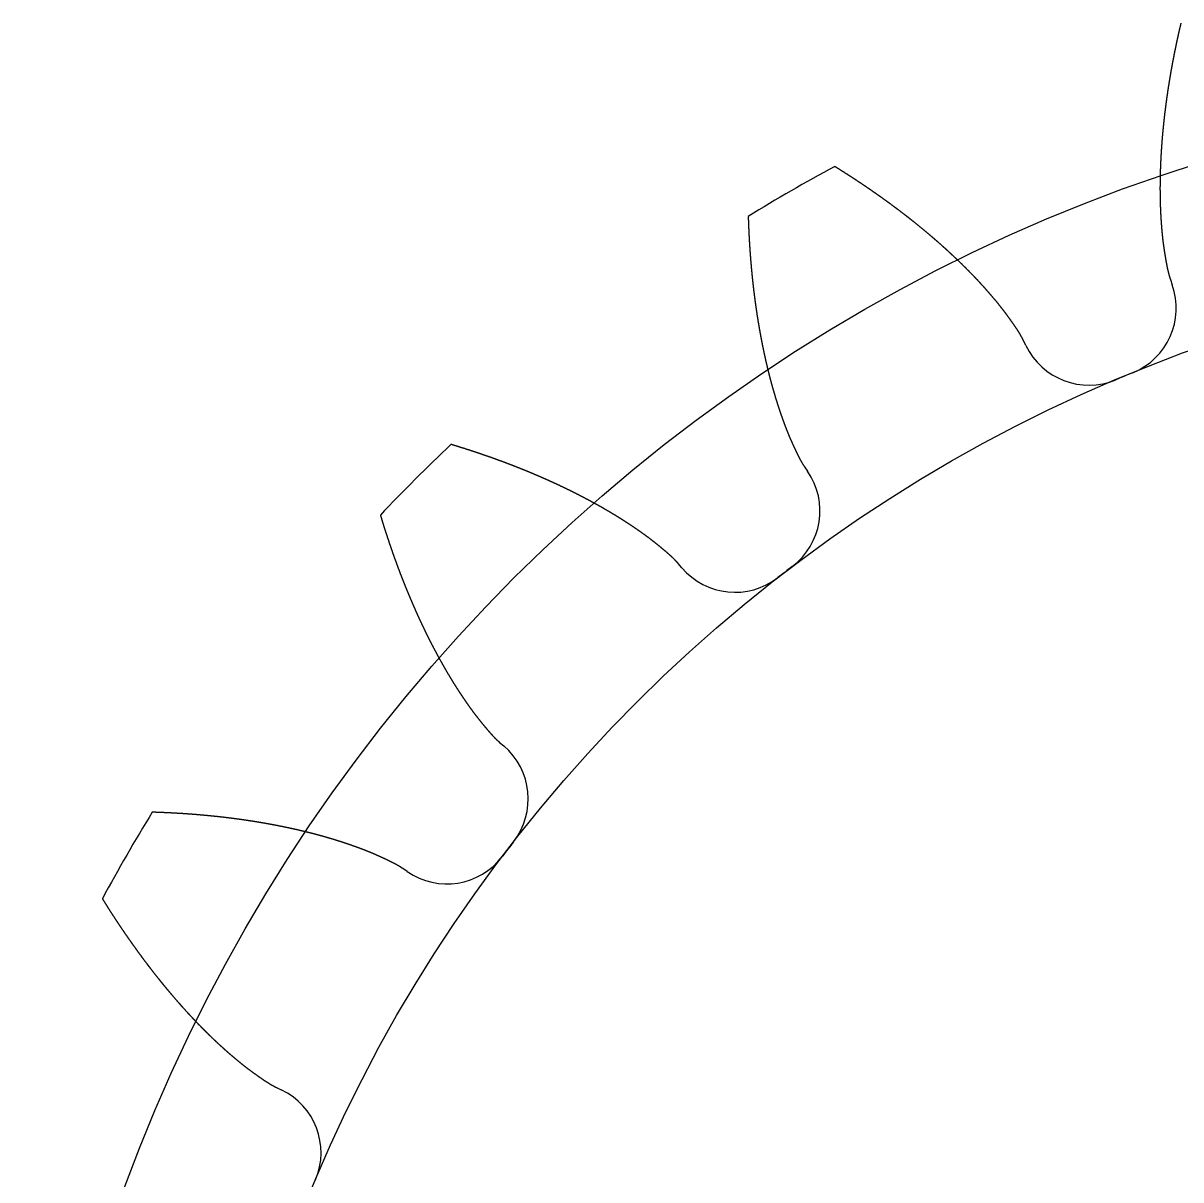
# Model space of a CAD drawing. Header units: millimetres. Extents: x -13 to 13, y -13 to 13.
# Drawn here: x -12 to -3.71, y 4.17 to 12.46 of the extents above; entities that cross this region are included whole.
import ezdxf

# ---------------------------------------------------------------- set-up
doc = ezdxf.new("R2010")
doc.units = ezdxf.units.MM
doc.header["$MEASUREMENT"] = 0
for name, color, linetype in [('aasdasdasd v1_Sketch1', 7, 'Continuous'), ('Spur Gear (24 teeth)_Sketch1', 7, 'Continuous'), ('Spur Gear (24 teeth)_Sketch3', 7, 'Continuous')]:
    doc.layers.add(name, color=color, linetype=linetype)

# ---------------------------------------------------------------- blocks, each defined once
blk = doc.blocks.new('SpurGear(24teeth)')
at = {"layer": 'Spur Gear (24 teeth)_Sketch1'}
blk.add_circle((0, 0), 1.07492, dxfattribs=at)
at = {"layer": 'Spur Gear (24 teeth)_Sketch3'}
blk.add_circle((0, 0), 1.2, dxfattribs=at)
blk = doc.blocks.new('engrenagemv1')
blk.add_blockref('SpurGear(24teeth)', (0, 0))

msp = doc.modelspace()

# ---------------------------------------------------------------- linework, layer by layer
at = {"layer": 'aasdasdasd v1_Sketch1'}
for p, q in [((-3.7834, 10.6227, 12.7), (-3.7704, 10.5859, 12.7)), ((-3.7834, 10.6227, 12.7), (-3.7704, 10.5859, 12.7)), ((-4.8193, 10.1514, 12.7), (-4.8361, 10.1866, 12.7)), ((-4.8193, 10.1514, 12.7), (-4.8361, 10.1866, 12.7)), ((-6.4038, 9.2815, 12.7), (-6.3817, 9.2494, 12.7)), ((-6.4038, 9.2815, 12.7), (-6.3817, 9.2494, 12.7)), ((-7.2825, 8.5582, 12.7), (-7.3078, 8.5878, 12.7)), ((-7.2825, 8.5582, 12.7), (-7.3078, 8.5878, 12.7)), ((-8.5878, 7.3078, 12.7), (-8.5582, 7.2825, 12.7)), ((-8.5878, 7.3078, 12.7), (-8.5582, 7.2825, 12.7)), ((-9.2494, 6.3817, 12.7), (-9.2815, 6.4038, 12.7)), ((-9.2494, 6.3817, 12.7), (-9.2815, 6.4038, 12.7)), ((-10.1866, 4.8361, 12.7), (-10.1514, 4.8193, 12.7)), ((-10.1866, 4.8361, 12.7), (-10.1514, 4.8193, 12.7))]:
    msp.add_line(p, q, dxfattribs=at)
for centre, radius, start, end in [((0, 0, 12.7), 13, 118.42315, 121.57685), ((0, 0, 12.7), 13, 118.42315, 121.57685), ((-4.2416, 10.4189, 12.7), 0.5, 292.15175, 19.5186), ((-4.2416, 10.4189, 12.7), 0.5, 292.15175, 19.5186), ((-4.368, 10.3665, 12.7), 0.5, 205.4814, 292.84825), ((-4.368, 10.3665, 12.7), 0.5, 205.4814, 292.84825), ((0, 0, 12.7), 10.7492, 112.15175, 112.84825), ((0, 0, 12.7), 10.7492, 112.15175, 112.84825), ((0, 0, 12.7), 13, 133.42315, 136.57685), ((0, 0, 12.7), 13, 133.42315, 136.57685), ((-6.7937, 8.966, 12.7), 0.5, 307.15175, 34.5186), ((-6.7937, 8.966, 12.7), 0.5, 307.15175, 34.5186), ((-6.9022, 8.8828, 12.7), 0.5, 220.4814, 307.84825), ((-6.9022, 8.8828, 12.7), 0.5, 220.4814, 307.84825), ((0, 0, 12.7), 10.7492, 127.15175, 127.84825), ((0, 0, 12.7), 10.7492, 127.15175, 127.84825), ((-8.8828, 6.9022, 12.7), 0.5, 322.15175, 49.5186), ((-8.8828, 6.9022, 12.7), 0.5, 322.15175, 49.5186), ((0, 0, 12.7), 13, 148.42315, 151.57685), ((0, 0, 12.7), 13, 148.42315, 151.57685), ((0, 0, 12.7), 10.7492, 142.15175, 142.84825), ((0, 0, 12.7), 10.7492, 142.15175, 142.84825), ((-8.966, 6.7937, 12.7), 0.5, 235.4814, 322.84825), ((-8.966, 6.7937, 12.7), 0.5, 235.4814, 322.84825), ((-10.3665, 4.368, 12.7), 0.5, 337.15175, 64.5186), ((-10.3665, 4.368, 12.7), 0.5, 337.15175, 64.5186)]:
    msp.add_arc(centre, radius, start, end, dxfattribs=at)
for points in [[(-3.7089, 12.4597, 12.7), (-3.7102, 12.4543, 12.7), (-3.7127, 12.4434, 12.7), (-3.7165, 12.4271, 12.7), (-3.7215, 12.4053, 12.7), (-3.7276, 12.3782, 12.7), (-3.7336, 12.351, 12.7), (-3.7394, 12.3239, 12.7), (-3.7451, 12.2968, 12.7), (-3.7507, 12.2696, 12.7), (-3.7561, 12.2426, 12.7), (-3.7614, 12.2155, 12.7), (-3.7666, 12.1884, 12.7), (-3.7717, 12.1614, 12.7), (-3.7766, 12.1343, 12.7), (-3.7814, 12.1073, 12.7), (-3.786, 12.0803, 12.7), (-3.7905, 12.0533, 12.7), (-3.7949, 12.0264, 12.7), (-3.7992, 11.9994, 12.7), (-3.8033, 11.9725, 12.7), (-3.8072, 11.9456, 12.7), (-3.8111, 11.9187, 12.7), (-3.8147, 11.8919, 12.7), (-3.8183, 11.865, 12.7), (-3.8217, 11.8382, 12.7), (-3.825, 11.8114, 12.7), (-3.8281, 11.7846, 12.7), (-3.831, 11.7579, 12.7), (-3.8339, 11.7312, 12.7), (-3.8365, 11.7045, 12.7), (-3.8391, 11.6778, 12.7), (-3.8415, 11.6512, 12.7), (-3.8437, 11.6246, 12.7), (-3.8458, 11.598, 12.7), (-3.8477, 11.5714, 12.7), (-3.8495, 11.5449, 12.7), (-3.8511, 11.5184, 12.7), (-3.8525, 11.492, 12.7), (-3.8538, 11.4656, 12.7), (-3.855, 11.4392, 12.7), (-3.8559, 11.4128, 12.7), (-3.8567, 11.3865, 12.7), (-3.8574, 11.3602, 12.7), (-3.8578, 11.334, 12.7), (-3.8581, 11.3078, 12.7), (-3.8583, 11.2816, 12.7), (-3.8582, 11.2555, 12.7), (-3.858, 11.2294, 12.7), (-3.8576, 11.2034, 12.7), (-3.857, 11.1774, 12.7), (-3.8562, 11.1514, 12.7), (-3.8552, 11.1256, 12.7), (-3.854, 11.0997, 12.7), (-3.8526, 11.0739, 12.7), (-3.851, 11.0482, 12.7), (-3.8492, 11.0225, 12.7), (-3.8473, 10.9969, 12.7), (-3.8451, 10.9713, 12.7), (-3.8427, 10.9458, 12.7), (-3.8401, 10.9204, 12.7), (-3.8371, 10.895, 12.7), (-3.8339, 10.8698, 12.7), (-3.8302, 10.8446, 12.7), (-3.8264, 10.8195, 12.7), (-3.8223, 10.7945, 12.7), (-3.818, 10.7695, 12.7), (-3.8136, 10.7446, 12.7), (-3.809, 10.7198, 12.7), (-3.8039, 10.6951, 12.7), (-3.7981, 10.6706, 12.7), (-3.7928, 10.6513, 12.7), (-3.7883, 10.6369, 12.7), (-3.7851, 10.6274, 12.7), (-3.7834, 10.6227, 12.7)], [(-3.7089, 12.4597, 12.7), (-3.7102, 12.4543, 12.7), (-3.7127, 12.4434, 12.7), (-3.7165, 12.4271, 12.7), (-3.7215, 12.4053, 12.7), (-3.7276, 12.3782, 12.7), (-3.7336, 12.351, 12.7), (-3.7394, 12.3239, 12.7), (-3.7451, 12.2968, 12.7), (-3.7507, 12.2696, 12.7), (-3.7561, 12.2426, 12.7), (-3.7614, 12.2155, 12.7), (-3.7666, 12.1884, 12.7), (-3.7717, 12.1614, 12.7), (-3.7766, 12.1343, 12.7), (-3.7814, 12.1073, 12.7), (-3.786, 12.0803, 12.7), (-3.7905, 12.0533, 12.7), (-3.7949, 12.0264, 12.7), (-3.7992, 11.9994, 12.7), (-3.8033, 11.9725, 12.7), (-3.8072, 11.9456, 12.7), (-3.8111, 11.9187, 12.7), (-3.8147, 11.8919, 12.7), (-3.8183, 11.865, 12.7), (-3.8217, 11.8382, 12.7), (-3.825, 11.8114, 12.7), (-3.8281, 11.7846, 12.7), (-3.831, 11.7579, 12.7), (-3.8339, 11.7312, 12.7), (-3.8365, 11.7045, 12.7), (-3.8391, 11.6778, 12.7), (-3.8415, 11.6512, 12.7), (-3.8437, 11.6246, 12.7), (-3.8458, 11.598, 12.7), (-3.8477, 11.5714, 12.7), (-3.8495, 11.5449, 12.7), (-3.8511, 11.5184, 12.7), (-3.8525, 11.492, 12.7), (-3.8538, 11.4656, 12.7), (-3.855, 11.4392, 12.7), (-3.8559, 11.4128, 12.7), (-3.8567, 11.3865, 12.7), (-3.8574, 11.3602, 12.7), (-3.8578, 11.334, 12.7), (-3.8581, 11.3078, 12.7), (-3.8583, 11.2816, 12.7), (-3.8582, 11.2555, 12.7), (-3.858, 11.2294, 12.7), (-3.8576, 11.2034, 12.7), (-3.857, 11.1774, 12.7), (-3.8562, 11.1514, 12.7), (-3.8552, 11.1256, 12.7), (-3.854, 11.0997, 12.7), (-3.8526, 11.0739, 12.7), (-3.851, 11.0482, 12.7), (-3.8492, 11.0225, 12.7), (-3.8473, 10.9969, 12.7), (-3.8451, 10.9713, 12.7), (-3.8427, 10.9458, 12.7), (-3.8401, 10.9204, 12.7), (-3.8371, 10.895, 12.7), (-3.8339, 10.8698, 12.7), (-3.8302, 10.8446, 12.7), (-3.8264, 10.8195, 12.7), (-3.8223, 10.7945, 12.7), (-3.818, 10.7695, 12.7), (-3.8136, 10.7446, 12.7), (-3.809, 10.7198, 12.7), (-3.8039, 10.6951, 12.7), (-3.7981, 10.6706, 12.7), (-3.7928, 10.6513, 12.7), (-3.7883, 10.6369, 12.7), (-3.7851, 10.6274, 12.7), (-3.7834, 10.6227, 12.7)], [(-4.8361, 10.1866, 12.7), (-4.8383, 10.1912, 12.7), (-4.8427, 10.2002, 12.7), (-4.8497, 10.2135, 12.7), (-4.8596, 10.231, 12.7), (-4.8728, 10.2523, 12.7), (-4.8867, 10.2734, 12.7), (-4.901, 10.2942, 12.7), (-4.9155, 10.315, 12.7), (-4.9301, 10.3356, 12.7), (-4.9449, 10.3562, 12.7), (-4.9599, 10.3767, 12.7), (-4.9751, 10.397, 12.7), (-4.9907, 10.4172, 12.7), (-5.0065, 10.4372, 12.7), (-5.0226, 10.4571, 12.7), (-5.039, 10.4768, 12.7), (-5.0555, 10.4964, 12.7), (-5.0723, 10.5159, 12.7), (-5.0892, 10.5353, 12.7), (-5.1063, 10.5547, 12.7), (-5.1235, 10.5739, 12.7), (-5.1409, 10.593, 12.7), (-5.1585, 10.612, 12.7), (-5.1763, 10.6309, 12.7), (-5.1942, 10.6497, 12.7), (-5.2124, 10.6684, 12.7), (-5.2307, 10.687, 12.7), (-5.2491, 10.7055, 12.7), (-5.2677, 10.7239, 12.7), (-5.2864, 10.7422, 12.7), (-5.3053, 10.7605, 12.7), (-5.3243, 10.7786, 12.7), (-5.3435, 10.7966, 12.7), (-5.3628, 10.8146, 12.7), (-5.3823, 10.8324, 12.7), (-5.4019, 10.8502, 12.7), (-5.4216, 10.8679, 12.7), (-5.4415, 10.8855, 12.7), (-5.4615, 10.903, 12.7), (-5.4817, 10.9204, 12.7), (-5.5019, 10.9377, 12.7), (-5.5223, 10.955, 12.7), (-5.5428, 10.9721, 12.7), (-5.5635, 10.9892, 12.7), (-5.5842, 11.0062, 12.7), (-5.6051, 11.023, 12.7), (-5.6261, 11.0399, 12.7), (-5.6473, 11.0566, 12.7), (-5.6685, 11.0732, 12.7), (-5.6899, 11.0898, 12.7), (-5.7114, 11.1062, 12.7), (-5.733, 11.1226, 12.7), (-5.7547, 11.1389, 12.7), (-5.7765, 11.1552, 12.7), (-5.7985, 11.1713, 12.7), (-5.8205, 11.1873, 12.7), (-5.8427, 11.2033, 12.7), (-5.8649, 11.2192, 12.7), (-5.8873, 11.235, 12.7), (-5.9098, 11.2507, 12.7), (-5.9324, 11.2664, 12.7), (-5.9551, 11.2819, 12.7), (-5.9779, 11.2974, 12.7), (-6.0008, 11.3128, 12.7), (-6.0238, 11.3281, 12.7), (-6.0469, 11.3433, 12.7), (-6.0701, 11.3585, 12.7), (-6.0935, 11.3735, 12.7), (-6.1169, 11.3885, 12.7), (-6.1404, 11.4034, 12.7), (-6.1593, 11.4153, 12.7), (-6.1735, 11.4241, 12.7), (-6.183, 11.43, 12.7), (-6.1877, 11.4329, 12.7)], [(-4.8361, 10.1866, 12.7), (-4.8383, 10.1912, 12.7), (-4.8427, 10.2002, 12.7), (-4.8497, 10.2135, 12.7), (-4.8596, 10.231, 12.7), (-4.8728, 10.2523, 12.7), (-4.8867, 10.2734, 12.7), (-4.901, 10.2942, 12.7), (-4.9155, 10.315, 12.7), (-4.9301, 10.3356, 12.7), (-4.9449, 10.3562, 12.7), (-4.9599, 10.3767, 12.7), (-4.9751, 10.397, 12.7), (-4.9907, 10.4172, 12.7), (-5.0065, 10.4372, 12.7), (-5.0226, 10.4571, 12.7), (-5.039, 10.4768, 12.7), (-5.0555, 10.4964, 12.7), (-5.0723, 10.5159, 12.7), (-5.0892, 10.5353, 12.7), (-5.1063, 10.5547, 12.7), (-5.1235, 10.5739, 12.7), (-5.1409, 10.593, 12.7), (-5.1585, 10.612, 12.7), (-5.1763, 10.6309, 12.7), (-5.1942, 10.6497, 12.7), (-5.2124, 10.6684, 12.7), (-5.2307, 10.687, 12.7), (-5.2491, 10.7055, 12.7), (-5.2677, 10.7239, 12.7), (-5.2864, 10.7422, 12.7), (-5.3053, 10.7605, 12.7), (-5.3243, 10.7786, 12.7), (-5.3435, 10.7966, 12.7), (-5.3628, 10.8146, 12.7), (-5.3823, 10.8324, 12.7), (-5.4019, 10.8502, 12.7), (-5.4216, 10.8679, 12.7), (-5.4415, 10.8855, 12.7), (-5.4615, 10.903, 12.7), (-5.4817, 10.9204, 12.7), (-5.5019, 10.9377, 12.7), (-5.5223, 10.955, 12.7), (-5.5428, 10.9721, 12.7), (-5.5635, 10.9892, 12.7), (-5.5842, 11.0062, 12.7), (-5.6051, 11.023, 12.7), (-5.6261, 11.0399, 12.7), (-5.6473, 11.0566, 12.7), (-5.6685, 11.0732, 12.7), (-5.6899, 11.0898, 12.7), (-5.7114, 11.1062, 12.7), (-5.733, 11.1226, 12.7), (-5.7547, 11.1389, 12.7), (-5.7765, 11.1552, 12.7), (-5.7985, 11.1713, 12.7), (-5.8205, 11.1873, 12.7), (-5.8427, 11.2033, 12.7), (-5.8649, 11.2192, 12.7), (-5.8873, 11.235, 12.7), (-5.9098, 11.2507, 12.7), (-5.9324, 11.2664, 12.7), (-5.9551, 11.2819, 12.7), (-5.9779, 11.2974, 12.7), (-6.0008, 11.3128, 12.7), (-6.0238, 11.3281, 12.7), (-6.0469, 11.3433, 12.7), (-6.0701, 11.3585, 12.7), (-6.0935, 11.3735, 12.7), (-6.1169, 11.3885, 12.7), (-6.1404, 11.4034, 12.7), (-6.1593, 11.4153, 12.7), (-6.1735, 11.4241, 12.7), (-6.183, 11.43, 12.7), (-6.1877, 11.4329, 12.7)], [(-6.8073, 11.0752, 12.7), (-6.8072, 11.0696, 12.7), (-6.8068, 11.0585, 12.7), (-6.8063, 11.0417, 12.7), (-6.8054, 11.0194, 12.7), (-6.8043, 10.9916, 12.7), (-6.803, 10.9638, 12.7), (-6.8016, 10.9361, 12.7), (-6.8001, 10.9085, 12.7), (-6.7985, 10.8808, 12.7), (-6.7967, 10.8532, 12.7), (-6.7949, 10.8257, 12.7), (-6.7929, 10.7982, 12.7), (-6.7908, 10.7708, 12.7), (-6.7885, 10.7434, 12.7), (-6.7861, 10.7161, 12.7), (-6.7836, 10.6888, 12.7), (-6.781, 10.6616, 12.7), (-6.7783, 10.6344, 12.7), (-6.7754, 10.6073, 12.7), (-6.7724, 10.5802, 12.7), (-6.7693, 10.5532, 12.7), (-6.766, 10.5262, 12.7), (-6.7626, 10.4993, 12.7), (-6.7591, 10.4725, 12.7), (-6.7554, 10.4457, 12.7), (-6.7516, 10.419, 12.7), (-6.7477, 10.3923, 12.7), (-6.7437, 10.3657, 12.7), (-6.7395, 10.3392, 12.7), (-6.7352, 10.3127, 12.7), (-6.7307, 10.2863, 12.7), (-6.7261, 10.2599, 12.7), (-6.7214, 10.2337, 12.7), (-6.7165, 10.2074, 12.7), (-6.7115, 10.1813, 12.7), (-6.7063, 10.1552, 12.7), (-6.701, 10.1292, 12.7), (-6.6956, 10.1033, 12.7), (-6.69, 10.0774, 12.7), (-6.6843, 10.0516, 12.7), (-6.6784, 10.0259, 12.7), (-6.6724, 10.0003, 12.7), (-6.6662, 9.9748, 12.7), (-6.6598, 9.9493, 12.7), (-6.6533, 9.9239, 12.7), (-6.6467, 9.8986, 12.7), (-6.6399, 9.8734, 12.7), (-6.6329, 9.8483, 12.7), (-6.6258, 9.8232, 12.7), (-6.6185, 9.7983, 12.7), (-6.611, 9.7734, 12.7), (-6.6034, 9.7487, 12.7), (-6.5955, 9.724, 12.7), (-6.5875, 9.6995, 12.7), (-6.5793, 9.675, 12.7), (-6.5709, 9.6507, 12.7), (-6.5624, 9.6264, 12.7), (-6.5537, 9.6023, 12.7), (-6.5448, 9.5783, 12.7), (-6.5356, 9.5544, 12.7), (-6.5262, 9.5307, 12.7), (-6.5165, 9.5071, 12.7), (-6.5065, 9.4837, 12.7), (-6.4963, 9.4605, 12.7), (-6.4859, 9.4374, 12.7), (-6.4753, 9.4144, 12.7), (-6.4646, 9.3915, 12.7), (-6.4537, 9.3687, 12.7), (-6.4424, 9.3462, 12.7), (-6.4305, 9.324, 12.7), (-6.4203, 9.3067, 12.7), (-6.4123, 9.294, 12.7), (-6.4067, 9.2856, 12.7), (-6.4038, 9.2815, 12.7)], [(-6.8073, 11.0752, 12.7), (-6.8072, 11.0696, 12.7), (-6.8068, 11.0585, 12.7), (-6.8063, 11.0417, 12.7), (-6.8054, 11.0194, 12.7), (-6.8043, 10.9916, 12.7), (-6.803, 10.9638, 12.7), (-6.8016, 10.9361, 12.7), (-6.8001, 10.9085, 12.7), (-6.7985, 10.8808, 12.7), (-6.7967, 10.8532, 12.7), (-6.7949, 10.8257, 12.7), (-6.7929, 10.7982, 12.7), (-6.7908, 10.7708, 12.7), (-6.7885, 10.7434, 12.7), (-6.7861, 10.7161, 12.7), (-6.7836, 10.6888, 12.7), (-6.781, 10.6616, 12.7), (-6.7783, 10.6344, 12.7), (-6.7754, 10.6073, 12.7), (-6.7724, 10.5802, 12.7), (-6.7693, 10.5532, 12.7), (-6.766, 10.5262, 12.7), (-6.7626, 10.4993, 12.7), (-6.7591, 10.4725, 12.7), (-6.7554, 10.4457, 12.7), (-6.7516, 10.419, 12.7), (-6.7477, 10.3923, 12.7), (-6.7437, 10.3657, 12.7), (-6.7395, 10.3392, 12.7), (-6.7352, 10.3127, 12.7), (-6.7307, 10.2863, 12.7), (-6.7261, 10.2599, 12.7), (-6.7214, 10.2337, 12.7), (-6.7165, 10.2074, 12.7), (-6.7115, 10.1813, 12.7), (-6.7063, 10.1552, 12.7), (-6.701, 10.1292, 12.7), (-6.6956, 10.1033, 12.7), (-6.69, 10.0774, 12.7), (-6.6843, 10.0516, 12.7), (-6.6784, 10.0259, 12.7), (-6.6724, 10.0003, 12.7), (-6.6662, 9.9748, 12.7), (-6.6598, 9.9493, 12.7), (-6.6533, 9.9239, 12.7), (-6.6467, 9.8986, 12.7), (-6.6399, 9.8734, 12.7), (-6.6329, 9.8483, 12.7), (-6.6258, 9.8232, 12.7), (-6.6185, 9.7983, 12.7), (-6.611, 9.7734, 12.7), (-6.6034, 9.7487, 12.7), (-6.5955, 9.724, 12.7), (-6.5875, 9.6995, 12.7), (-6.5793, 9.675, 12.7), (-6.5709, 9.6507, 12.7), (-6.5624, 9.6264, 12.7), (-6.5537, 9.6023, 12.7), (-6.5448, 9.5783, 12.7), (-6.5356, 9.5544, 12.7), (-6.5262, 9.5307, 12.7), (-6.5165, 9.5071, 12.7), (-6.5065, 9.4837, 12.7), (-6.4963, 9.4605, 12.7), (-6.4859, 9.4374, 12.7), (-6.4753, 9.4144, 12.7), (-6.4646, 9.3915, 12.7), (-6.4537, 9.3687, 12.7), (-6.4424, 9.3462, 12.7), (-6.4305, 9.324, 12.7), (-6.4203, 9.3067, 12.7), (-6.4123, 9.294, 12.7), (-6.4067, 9.2856, 12.7), (-6.4038, 9.2815, 12.7)], [(-7.3078, 8.5878, 12.7), (-7.3111, 8.5917, 12.7), (-7.3177, 8.5992, 12.7), (-7.3279, 8.6103, 12.7), (-7.342, 8.6246, 12.7), (-7.3603, 8.6418, 12.7), (-7.3791, 8.6586, 12.7), (-7.3983, 8.675, 12.7), (-7.4177, 8.6913, 12.7), (-7.4372, 8.7074, 12.7), (-7.4568, 8.7235, 12.7), (-7.4766, 8.7394, 12.7), (-7.4966, 8.7551, 12.7), (-7.5168, 8.7706, 12.7), (-7.5373, 8.7858, 12.7), (-7.558, 8.8008, 12.7), (-7.5789, 8.8156, 12.7), (-7.6, 8.8303, 12.7), (-7.6212, 8.8448, 12.7), (-7.6425, 8.8592, 12.7), (-7.664, 8.8734, 12.7), (-7.6856, 8.8875, 12.7), (-7.7074, 8.9015, 12.7), (-7.7293, 8.9153, 12.7), (-7.7514, 8.929, 12.7), (-7.7736, 8.9425, 12.7), (-7.796, 8.9558, 12.7), (-7.8184, 8.9691, 12.7), (-7.841, 8.9822, 12.7), (-7.8638, 8.9951, 12.7), (-7.8866, 9.008, 12.7), (-7.9096, 9.0207, 12.7), (-7.9326, 9.0333, 12.7), (-7.9558, 9.0457, 12.7), (-7.9791, 9.0581, 12.7), (-8.0025, 9.0703, 12.7), (-8.0261, 9.0824, 12.7), (-8.0497, 9.0943, 12.7), (-8.0735, 9.1062, 12.7), (-8.0973, 9.1179, 12.7), (-8.1213, 9.1295, 12.7), (-8.1453, 9.141, 12.7), (-8.1695, 9.1524, 12.7), (-8.1938, 9.1637, 12.7), (-8.2181, 9.1748, 12.7), (-8.2426, 9.1858, 12.7), (-8.2671, 9.1967, 12.7), (-8.2918, 9.2075, 12.7), (-8.3165, 9.2182, 12.7), (-8.3413, 9.2288, 12.7), (-8.3663, 9.2392, 12.7), (-8.3913, 9.2496, 12.7), (-8.4164, 9.2598, 12.7), (-8.4416, 9.27, 12.7), (-8.4669, 9.28, 12.7), (-8.4922, 9.2899, 12.7), (-8.5177, 9.2997, 12.7), (-8.5432, 9.3094, 12.7), (-8.5688, 9.319, 12.7), (-8.5945, 9.3284, 12.7), (-8.6203, 9.3378, 12.7), (-8.6462, 9.347, 12.7), (-8.6722, 9.3562, 12.7), (-8.6982, 9.3652, 12.7), (-8.7243, 9.3742, 12.7), (-8.7505, 9.383, 12.7), (-8.7768, 9.3917, 12.7), (-8.8031, 9.4004, 12.7), (-8.8295, 9.4089, 12.7), (-8.856, 9.4173, 12.7), (-8.8826, 9.4256, 12.7), (-8.9039, 9.4321, 12.7), (-8.9199, 9.437, 12.7), (-8.9306, 9.4403, 12.7), (-8.936, 9.4419, 12.7)], [(-7.3078, 8.5878, 12.7), (-7.3111, 8.5917, 12.7), (-7.3177, 8.5992, 12.7), (-7.3279, 8.6103, 12.7), (-7.342, 8.6246, 12.7), (-7.3603, 8.6418, 12.7), (-7.3791, 8.6586, 12.7), (-7.3983, 8.675, 12.7), (-7.4177, 8.6913, 12.7), (-7.4372, 8.7074, 12.7), (-7.4568, 8.7235, 12.7), (-7.4766, 8.7394, 12.7), (-7.4966, 8.7551, 12.7), (-7.5168, 8.7706, 12.7), (-7.5373, 8.7858, 12.7), (-7.558, 8.8008, 12.7), (-7.5789, 8.8156, 12.7), (-7.6, 8.8303, 12.7), (-7.6212, 8.8448, 12.7), (-7.6425, 8.8592, 12.7), (-7.664, 8.8734, 12.7), (-7.6856, 8.8875, 12.7), (-7.7074, 8.9015, 12.7), (-7.7293, 8.9153, 12.7), (-7.7514, 8.929, 12.7), (-7.7736, 8.9425, 12.7), (-7.796, 8.9558, 12.7), (-7.8184, 8.9691, 12.7), (-7.841, 8.9822, 12.7), (-7.8638, 8.9951, 12.7), (-7.8866, 9.008, 12.7), (-7.9096, 9.0207, 12.7), (-7.9326, 9.0333, 12.7), (-7.9558, 9.0457, 12.7), (-7.9791, 9.0581, 12.7), (-8.0025, 9.0703, 12.7), (-8.0261, 9.0824, 12.7), (-8.0497, 9.0943, 12.7), (-8.0735, 9.1062, 12.7), (-8.0973, 9.1179, 12.7), (-8.1213, 9.1295, 12.7), (-8.1453, 9.141, 12.7), (-8.1695, 9.1524, 12.7), (-8.1938, 9.1637, 12.7), (-8.2181, 9.1748, 12.7), (-8.2426, 9.1858, 12.7), (-8.2671, 9.1967, 12.7), (-8.2918, 9.2075, 12.7), (-8.3165, 9.2182, 12.7), (-8.3413, 9.2288, 12.7), (-8.3663, 9.2392, 12.7), (-8.3913, 9.2496, 12.7), (-8.4164, 9.2598, 12.7), (-8.4416, 9.27, 12.7), (-8.4669, 9.28, 12.7), (-8.4922, 9.2899, 12.7), (-8.5177, 9.2997, 12.7), (-8.5432, 9.3094, 12.7), (-8.5688, 9.319, 12.7), (-8.5945, 9.3284, 12.7), (-8.6203, 9.3378, 12.7), (-8.6462, 9.347, 12.7), (-8.6722, 9.3562, 12.7), (-8.6982, 9.3652, 12.7), (-8.7243, 9.3742, 12.7), (-8.7505, 9.383, 12.7), (-8.7768, 9.3917, 12.7), (-8.8031, 9.4004, 12.7), (-8.8295, 9.4089, 12.7), (-8.856, 9.4173, 12.7), (-8.8826, 9.4256, 12.7), (-8.9039, 9.4321, 12.7), (-8.9199, 9.437, 12.7), (-8.9306, 9.4403, 12.7), (-8.936, 9.4419, 12.7)], [(-9.4419, 8.936, 12.7), (-9.4403, 8.9306, 12.7), (-9.437, 8.9199, 12.7), (-9.4321, 8.9039, 12.7), (-9.4256, 8.8826, 12.7), (-9.4173, 8.856, 12.7), (-9.4089, 8.8295, 12.7), (-9.4004, 8.8031, 12.7), (-9.3917, 8.7768, 12.7), (-9.383, 8.7505, 12.7), (-9.3742, 8.7243, 12.7), (-9.3652, 8.6982, 12.7), (-9.3562, 8.6722, 12.7), (-9.347, 8.6462, 12.7), (-9.3378, 8.6203, 12.7), (-9.3284, 8.5945, 12.7), (-9.319, 8.5688, 12.7), (-9.3094, 8.5432, 12.7), (-9.2997, 8.5177, 12.7), (-9.2899, 8.4922, 12.7), (-9.28, 8.4669, 12.7), (-9.27, 8.4416, 12.7), (-9.2598, 8.4164, 12.7), (-9.2496, 8.3913, 12.7), (-9.2392, 8.3663, 12.7), (-9.2288, 8.3413, 12.7), (-9.2182, 8.3165, 12.7), (-9.2075, 8.2918, 12.7), (-9.1967, 8.2671, 12.7), (-9.1858, 8.2426, 12.7), (-9.1748, 8.2181, 12.7), (-9.1637, 8.1938, 12.7), (-9.1524, 8.1695, 12.7), (-9.141, 8.1453, 12.7), (-9.1295, 8.1213, 12.7), (-9.1179, 8.0973, 12.7), (-9.1062, 8.0735, 12.7), (-9.0943, 8.0497, 12.7), (-9.0824, 8.0261, 12.7), (-9.0703, 8.0025, 12.7), (-9.0581, 7.9791, 12.7), (-9.0457, 7.9558, 12.7), (-9.0333, 7.9326, 12.7), (-9.0207, 7.9096, 12.7), (-9.008, 7.8866, 12.7), (-8.9951, 7.8638, 12.7), (-8.9822, 7.841, 12.7), (-8.9691, 7.8184, 12.7), (-8.9558, 7.796, 12.7), (-8.9425, 7.7736, 12.7), (-8.929, 7.7514, 12.7), (-8.9153, 7.7293, 12.7), (-8.9015, 7.7074, 12.7), (-8.8875, 7.6856, 12.7), (-8.8734, 7.664, 12.7), (-8.8592, 7.6425, 12.7), (-8.8448, 7.6212, 12.7), (-8.8303, 7.6, 12.7), (-8.8156, 7.5789, 12.7), (-8.8008, 7.558, 12.7), (-8.7858, 7.5373, 12.7), (-8.7706, 7.5168, 12.7), (-8.7551, 7.4966, 12.7), (-8.7394, 7.4766, 12.7), (-8.7235, 7.4568, 12.7), (-8.7074, 7.4372, 12.7), (-8.6913, 7.4177, 12.7), (-8.675, 7.3983, 12.7), (-8.6586, 7.3791, 12.7), (-8.6418, 7.3603, 12.7), (-8.6246, 7.342, 12.7), (-8.6103, 7.3279, 12.7), (-8.5992, 7.3177, 12.7), (-8.5917, 7.3111, 12.7), (-8.5878, 7.3078, 12.7)], [(-9.4419, 8.936, 12.7), (-9.4403, 8.9306, 12.7), (-9.437, 8.9199, 12.7), (-9.4321, 8.9039, 12.7), (-9.4256, 8.8826, 12.7), (-9.4173, 8.856, 12.7), (-9.4089, 8.8295, 12.7), (-9.4004, 8.8031, 12.7), (-9.3917, 8.7768, 12.7), (-9.383, 8.7505, 12.7), (-9.3742, 8.7243, 12.7), (-9.3652, 8.6982, 12.7), (-9.3562, 8.6722, 12.7), (-9.347, 8.6462, 12.7), (-9.3378, 8.6203, 12.7), (-9.3284, 8.5945, 12.7), (-9.319, 8.5688, 12.7), (-9.3094, 8.5432, 12.7), (-9.2997, 8.5177, 12.7), (-9.2899, 8.4922, 12.7), (-9.28, 8.4669, 12.7), (-9.27, 8.4416, 12.7), (-9.2598, 8.4164, 12.7), (-9.2496, 8.3913, 12.7), (-9.2392, 8.3663, 12.7), (-9.2288, 8.3413, 12.7), (-9.2182, 8.3165, 12.7), (-9.2075, 8.2918, 12.7), (-9.1967, 8.2671, 12.7), (-9.1858, 8.2426, 12.7), (-9.1748, 8.2181, 12.7), (-9.1637, 8.1938, 12.7), (-9.1524, 8.1695, 12.7), (-9.141, 8.1453, 12.7), (-9.1295, 8.1213, 12.7), (-9.1179, 8.0973, 12.7), (-9.1062, 8.0735, 12.7), (-9.0943, 8.0497, 12.7), (-9.0824, 8.0261, 12.7), (-9.0703, 8.0025, 12.7), (-9.0581, 7.9791, 12.7), (-9.0457, 7.9558, 12.7), (-9.0333, 7.9326, 12.7), (-9.0207, 7.9096, 12.7), (-9.008, 7.8866, 12.7), (-8.9951, 7.8638, 12.7), (-8.9822, 7.841, 12.7), (-8.9691, 7.8184, 12.7), (-8.9558, 7.796, 12.7), (-8.9425, 7.7736, 12.7), (-8.929, 7.7514, 12.7), (-8.9153, 7.7293, 12.7), (-8.9015, 7.7074, 12.7), (-8.8875, 7.6856, 12.7), (-8.8734, 7.664, 12.7), (-8.8592, 7.6425, 12.7), (-8.8448, 7.6212, 12.7), (-8.8303, 7.6, 12.7), (-8.8156, 7.5789, 12.7), (-8.8008, 7.558, 12.7), (-8.7858, 7.5373, 12.7), (-8.7706, 7.5168, 12.7), (-8.7551, 7.4966, 12.7), (-8.7394, 7.4766, 12.7), (-8.7235, 7.4568, 12.7), (-8.7074, 7.4372, 12.7), (-8.6913, 7.4177, 12.7), (-8.675, 7.3983, 12.7), (-8.6586, 7.3791, 12.7), (-8.6418, 7.3603, 12.7), (-8.6246, 7.342, 12.7), (-8.6103, 7.3279, 12.7), (-8.5992, 7.3177, 12.7), (-8.5917, 7.3111, 12.7), (-8.5878, 7.3078, 12.7)], [(-9.2815, 6.4038, 12.7), (-9.2856, 6.4067, 12.7), (-9.294, 6.4123, 12.7), (-9.3067, 6.4203, 12.7), (-9.324, 6.4305, 12.7), (-9.3462, 6.4424, 12.7), (-9.3687, 6.4537, 12.7), (-9.3915, 6.4646, 12.7), (-9.4144, 6.4753, 12.7), (-9.4374, 6.4859, 12.7), (-9.4605, 6.4963, 12.7), (-9.4837, 6.5065, 12.7), (-9.5071, 6.5165, 12.7), (-9.5307, 6.5262, 12.7), (-9.5544, 6.5356, 12.7), (-9.5783, 6.5448, 12.7), (-9.6023, 6.5537, 12.7), (-9.6264, 6.5624, 12.7), (-9.6507, 6.5709, 12.7), (-9.675, 6.5793, 12.7), (-9.6995, 6.5875, 12.7), (-9.724, 6.5955, 12.7), (-9.7487, 6.6034, 12.7), (-9.7734, 6.611, 12.7), (-9.7983, 6.6185, 12.7), (-9.8232, 6.6258, 12.7), (-9.8483, 6.6329, 12.7), (-9.8734, 6.6399, 12.7), (-9.8986, 6.6467, 12.7), (-9.9239, 6.6533, 12.7), (-9.9493, 6.6598, 12.7), (-9.9748, 6.6662, 12.7), (-10.0003, 6.6724, 12.7), (-10.0259, 6.6784, 12.7), (-10.0516, 6.6843, 12.7), (-10.0774, 6.69, 12.7), (-10.1033, 6.6956, 12.7), (-10.1292, 6.701, 12.7), (-10.1552, 6.7063, 12.7), (-10.1813, 6.7115, 12.7), (-10.2074, 6.7165, 12.7), (-10.2337, 6.7214, 12.7), (-10.2599, 6.7261, 12.7), (-10.2863, 6.7307, 12.7), (-10.3127, 6.7352, 12.7), (-10.3392, 6.7395, 12.7), (-10.3657, 6.7437, 12.7), (-10.3923, 6.7477, 12.7), (-10.419, 6.7516, 12.7), (-10.4457, 6.7554, 12.7), (-10.4725, 6.7591, 12.7), (-10.4993, 6.7626, 12.7), (-10.5262, 6.766, 12.7), (-10.5532, 6.7693, 12.7), (-10.5802, 6.7724, 12.7), (-10.6073, 6.7754, 12.7), (-10.6344, 6.7783, 12.7), (-10.6616, 6.781, 12.7), (-10.6888, 6.7836, 12.7), (-10.7161, 6.7861, 12.7), (-10.7434, 6.7885, 12.7), (-10.7708, 6.7908, 12.7), (-10.7982, 6.7929, 12.7), (-10.8257, 6.7949, 12.7), (-10.8532, 6.7967, 12.7), (-10.8808, 6.7985, 12.7), (-10.9085, 6.8001, 12.7), (-10.9361, 6.8016, 12.7), (-10.9638, 6.803, 12.7), (-10.9916, 6.8043, 12.7), (-11.0194, 6.8054, 12.7), (-11.0417, 6.8063, 12.7), (-11.0585, 6.8068, 12.7), (-11.0696, 6.8072, 12.7), (-11.0752, 6.8073, 12.7)], [(-9.2815, 6.4038, 12.7), (-9.2856, 6.4067, 12.7), (-9.294, 6.4123, 12.7), (-9.3067, 6.4203, 12.7), (-9.324, 6.4305, 12.7), (-9.3462, 6.4424, 12.7), (-9.3687, 6.4537, 12.7), (-9.3915, 6.4646, 12.7), (-9.4144, 6.4753, 12.7), (-9.4374, 6.4859, 12.7), (-9.4605, 6.4963, 12.7), (-9.4837, 6.5065, 12.7), (-9.5071, 6.5165, 12.7), (-9.5307, 6.5262, 12.7), (-9.5544, 6.5356, 12.7), (-9.5783, 6.5448, 12.7), (-9.6023, 6.5537, 12.7), (-9.6264, 6.5624, 12.7), (-9.6507, 6.5709, 12.7), (-9.675, 6.5793, 12.7), (-9.6995, 6.5875, 12.7), (-9.724, 6.5955, 12.7), (-9.7487, 6.6034, 12.7), (-9.7734, 6.611, 12.7), (-9.7983, 6.6185, 12.7), (-9.8232, 6.6258, 12.7), (-9.8483, 6.6329, 12.7), (-9.8734, 6.6399, 12.7), (-9.8986, 6.6467, 12.7), (-9.9239, 6.6533, 12.7), (-9.9493, 6.6598, 12.7), (-9.9748, 6.6662, 12.7), (-10.0003, 6.6724, 12.7), (-10.0259, 6.6784, 12.7), (-10.0516, 6.6843, 12.7), (-10.0774, 6.69, 12.7), (-10.1033, 6.6956, 12.7), (-10.1292, 6.701, 12.7), (-10.1552, 6.7063, 12.7), (-10.1813, 6.7115, 12.7), (-10.2074, 6.7165, 12.7), (-10.2337, 6.7214, 12.7), (-10.2599, 6.7261, 12.7), (-10.2863, 6.7307, 12.7), (-10.3127, 6.7352, 12.7), (-10.3392, 6.7395, 12.7), (-10.3657, 6.7437, 12.7), (-10.3923, 6.7477, 12.7), (-10.419, 6.7516, 12.7), (-10.4457, 6.7554, 12.7), (-10.4725, 6.7591, 12.7), (-10.4993, 6.7626, 12.7), (-10.5262, 6.766, 12.7), (-10.5532, 6.7693, 12.7), (-10.5802, 6.7724, 12.7), (-10.6073, 6.7754, 12.7), (-10.6344, 6.7783, 12.7), (-10.6616, 6.781, 12.7), (-10.6888, 6.7836, 12.7), (-10.7161, 6.7861, 12.7), (-10.7434, 6.7885, 12.7), (-10.7708, 6.7908, 12.7), (-10.7982, 6.7929, 12.7), (-10.8257, 6.7949, 12.7), (-10.8532, 6.7967, 12.7), (-10.8808, 6.7985, 12.7), (-10.9085, 6.8001, 12.7), (-10.9361, 6.8016, 12.7), (-10.9638, 6.803, 12.7), (-10.9916, 6.8043, 12.7), (-11.0194, 6.8054, 12.7), (-11.0417, 6.8063, 12.7), (-11.0585, 6.8068, 12.7), (-11.0696, 6.8072, 12.7), (-11.0752, 6.8073, 12.7)], [(-11.4329, 6.1877, 12.7), (-11.43, 6.183, 12.7), (-11.4241, 6.1735, 12.7), (-11.4153, 6.1593, 12.7), (-11.4034, 6.1404, 12.7), (-11.3885, 6.1169, 12.7), (-11.3735, 6.0935, 12.7), (-11.3585, 6.0701, 12.7), (-11.3433, 6.0469, 12.7), (-11.3281, 6.0238, 12.7), (-11.3128, 6.0008, 12.7), (-11.2974, 5.9779, 12.7), (-11.2819, 5.9551, 12.7), (-11.2664, 5.9324, 12.7), (-11.2507, 5.9098, 12.7), (-11.235, 5.8873, 12.7), (-11.2192, 5.8649, 12.7), (-11.2033, 5.8427, 12.7), (-11.1873, 5.8205, 12.7), (-11.1713, 5.7985, 12.7), (-11.1552, 5.7765, 12.7), (-11.1389, 5.7547, 12.7), (-11.1226, 5.733, 12.7), (-11.1062, 5.7114, 12.7), (-11.0898, 5.6899, 12.7), (-11.0732, 5.6685, 12.7), (-11.0566, 5.6473, 12.7), (-11.0399, 5.6261, 12.7), (-11.023, 5.6051, 12.7), (-11.0062, 5.5842, 12.7), (-10.9892, 5.5635, 12.7), (-10.9721, 5.5428, 12.7), (-10.955, 5.5223, 12.7), (-10.9377, 5.5019, 12.7), (-10.9204, 5.4817, 12.7), (-10.903, 5.4615, 12.7), (-10.8855, 5.4415, 12.7), (-10.8679, 5.4216, 12.7), (-10.8502, 5.4019, 12.7), (-10.8324, 5.3823, 12.7), (-10.8146, 5.3628, 12.7), (-10.7966, 5.3435, 12.7), (-10.7786, 5.3243, 12.7), (-10.7605, 5.3053, 12.7), (-10.7422, 5.2864, 12.7), (-10.7239, 5.2677, 12.7), (-10.7055, 5.2491, 12.7), (-10.687, 5.2307, 12.7), (-10.6684, 5.2124, 12.7), (-10.6497, 5.1942, 12.7), (-10.6309, 5.1763, 12.7), (-10.612, 5.1585, 12.7), (-10.593, 5.1409, 12.7), (-10.5739, 5.1235, 12.7), (-10.5547, 5.1063, 12.7), (-10.5353, 5.0892, 12.7), (-10.5159, 5.0723, 12.7), (-10.4964, 5.0555, 12.7), (-10.4768, 5.039, 12.7), (-10.4571, 5.0226, 12.7), (-10.4372, 5.0065, 12.7), (-10.4172, 4.9907, 12.7), (-10.397, 4.9751, 12.7), (-10.3767, 4.9599, 12.7), (-10.3562, 4.9449, 12.7), (-10.3356, 4.9301, 12.7), (-10.315, 4.9155, 12.7), (-10.2942, 4.901, 12.7), (-10.2734, 4.8867, 12.7), (-10.2523, 4.8728, 12.7), (-10.231, 4.8596, 12.7), (-10.2135, 4.8497, 12.7), (-10.2002, 4.8427, 12.7), (-10.1912, 4.8383, 12.7), (-10.1866, 4.8361, 12.7)], [(-11.4329, 6.1877, 12.7), (-11.43, 6.183, 12.7), (-11.4241, 6.1735, 12.7), (-11.4153, 6.1593, 12.7), (-11.4034, 6.1404, 12.7), (-11.3885, 6.1169, 12.7), (-11.3735, 6.0935, 12.7), (-11.3585, 6.0701, 12.7), (-11.3433, 6.0469, 12.7), (-11.3281, 6.0238, 12.7), (-11.3128, 6.0008, 12.7), (-11.2974, 5.9779, 12.7), (-11.2819, 5.9551, 12.7), (-11.2664, 5.9324, 12.7), (-11.2507, 5.9098, 12.7), (-11.235, 5.8873, 12.7), (-11.2192, 5.8649, 12.7), (-11.2033, 5.8427, 12.7), (-11.1873, 5.8205, 12.7), (-11.1713, 5.7985, 12.7), (-11.1552, 5.7765, 12.7), (-11.1389, 5.7547, 12.7), (-11.1226, 5.733, 12.7), (-11.1062, 5.7114, 12.7), (-11.0898, 5.6899, 12.7), (-11.0732, 5.6685, 12.7), (-11.0566, 5.6473, 12.7), (-11.0399, 5.6261, 12.7), (-11.023, 5.6051, 12.7), (-11.0062, 5.5842, 12.7), (-10.9892, 5.5635, 12.7), (-10.9721, 5.5428, 12.7), (-10.955, 5.5223, 12.7), (-10.9377, 5.5019, 12.7), (-10.9204, 5.4817, 12.7), (-10.903, 5.4615, 12.7), (-10.8855, 5.4415, 12.7), (-10.8679, 5.4216, 12.7), (-10.8502, 5.4019, 12.7), (-10.8324, 5.3823, 12.7), (-10.8146, 5.3628, 12.7), (-10.7966, 5.3435, 12.7), (-10.7786, 5.3243, 12.7), (-10.7605, 5.3053, 12.7), (-10.7422, 5.2864, 12.7), (-10.7239, 5.2677, 12.7), (-10.7055, 5.2491, 12.7), (-10.687, 5.2307, 12.7), (-10.6684, 5.2124, 12.7), (-10.6497, 5.1942, 12.7), (-10.6309, 5.1763, 12.7), (-10.612, 5.1585, 12.7), (-10.593, 5.1409, 12.7), (-10.5739, 5.1235, 12.7), (-10.5547, 5.1063, 12.7), (-10.5353, 5.0892, 12.7), (-10.5159, 5.0723, 12.7), (-10.4964, 5.0555, 12.7), (-10.4768, 5.039, 12.7), (-10.4571, 5.0226, 12.7), (-10.4372, 5.0065, 12.7), (-10.4172, 4.9907, 12.7), (-10.397, 4.9751, 12.7), (-10.3767, 4.9599, 12.7), (-10.3562, 4.9449, 12.7), (-10.3356, 4.9301, 12.7), (-10.315, 4.9155, 12.7), (-10.2942, 4.901, 12.7), (-10.2734, 4.8867, 12.7), (-10.2523, 4.8728, 12.7), (-10.231, 4.8596, 12.7), (-10.2135, 4.8497, 12.7), (-10.2002, 4.8427, 12.7), (-10.1912, 4.8383, 12.7), (-10.1866, 4.8361, 12.7)]]:
    msp.add_open_spline(points, degree=5, dxfattribs=at)

# ---------------------------------------------------------------- block references
at = {"xscale": 10, "yscale": 10, "zscale": 10}
msp.add_blockref('engrenagemv1', (0, 0), dxfattribs=at)

doc.saveas('drawing.dxf')
